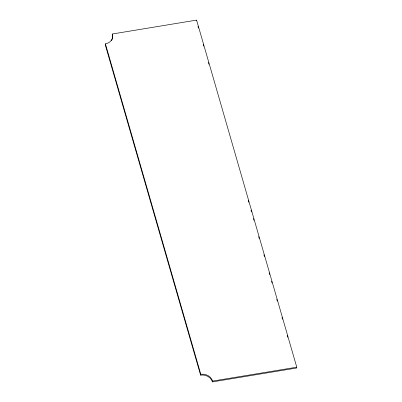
<?xml version="1.0" encoding="UTF-8"?>
<svg xmlns="http://www.w3.org/2000/svg" width="402" height="402" viewBox="0 0 402 402"><rect width="100%" height="100%" fill="white"/><g stroke="black" fill="none" stroke-linecap="round" stroke-linejoin="round"><path stroke-width="0.6" d="M105.409 43.863L105.223 44.677L200.603 375.126A9.784 8.402 12.7 0 1 212.427 381.9L296.591 368.021L296.776 367.207L196.588 20.1L112.424 33.979A9.784 8.402 12.7 0 1 105.409 43.863L200.789 374.307L200.603 375.126M112.424 33.979L112.238 34.793A9.784 8.402 12.7 0 1 111.485 40.677M196.402 20.914L196.588 20.1M212.427 381.9L212.608 381.086L296.776 367.207M197.97 26.336L198.493 28.145M203.186 44.416L203.708 46.225M208.407 62.496L208.929 64.305M248.235 200.492L248.758 202.301M251.019 210.135L251.541 211.944M253.456 218.572L253.979 220.381M258.672 236.652L259.195 238.456M263.893 254.727L264.41 256.536M269.109 272.807L269.631 274.616M271.546 281.244L272.064 283.053M276.762 299.319L277.285 301.128M281.978 317.399L282.5 319.208M287.199 335.479L287.721 337.288M200.789 374.307A9.784 8.402 12.7 0 1 212.608 381.086"/></g></svg>
